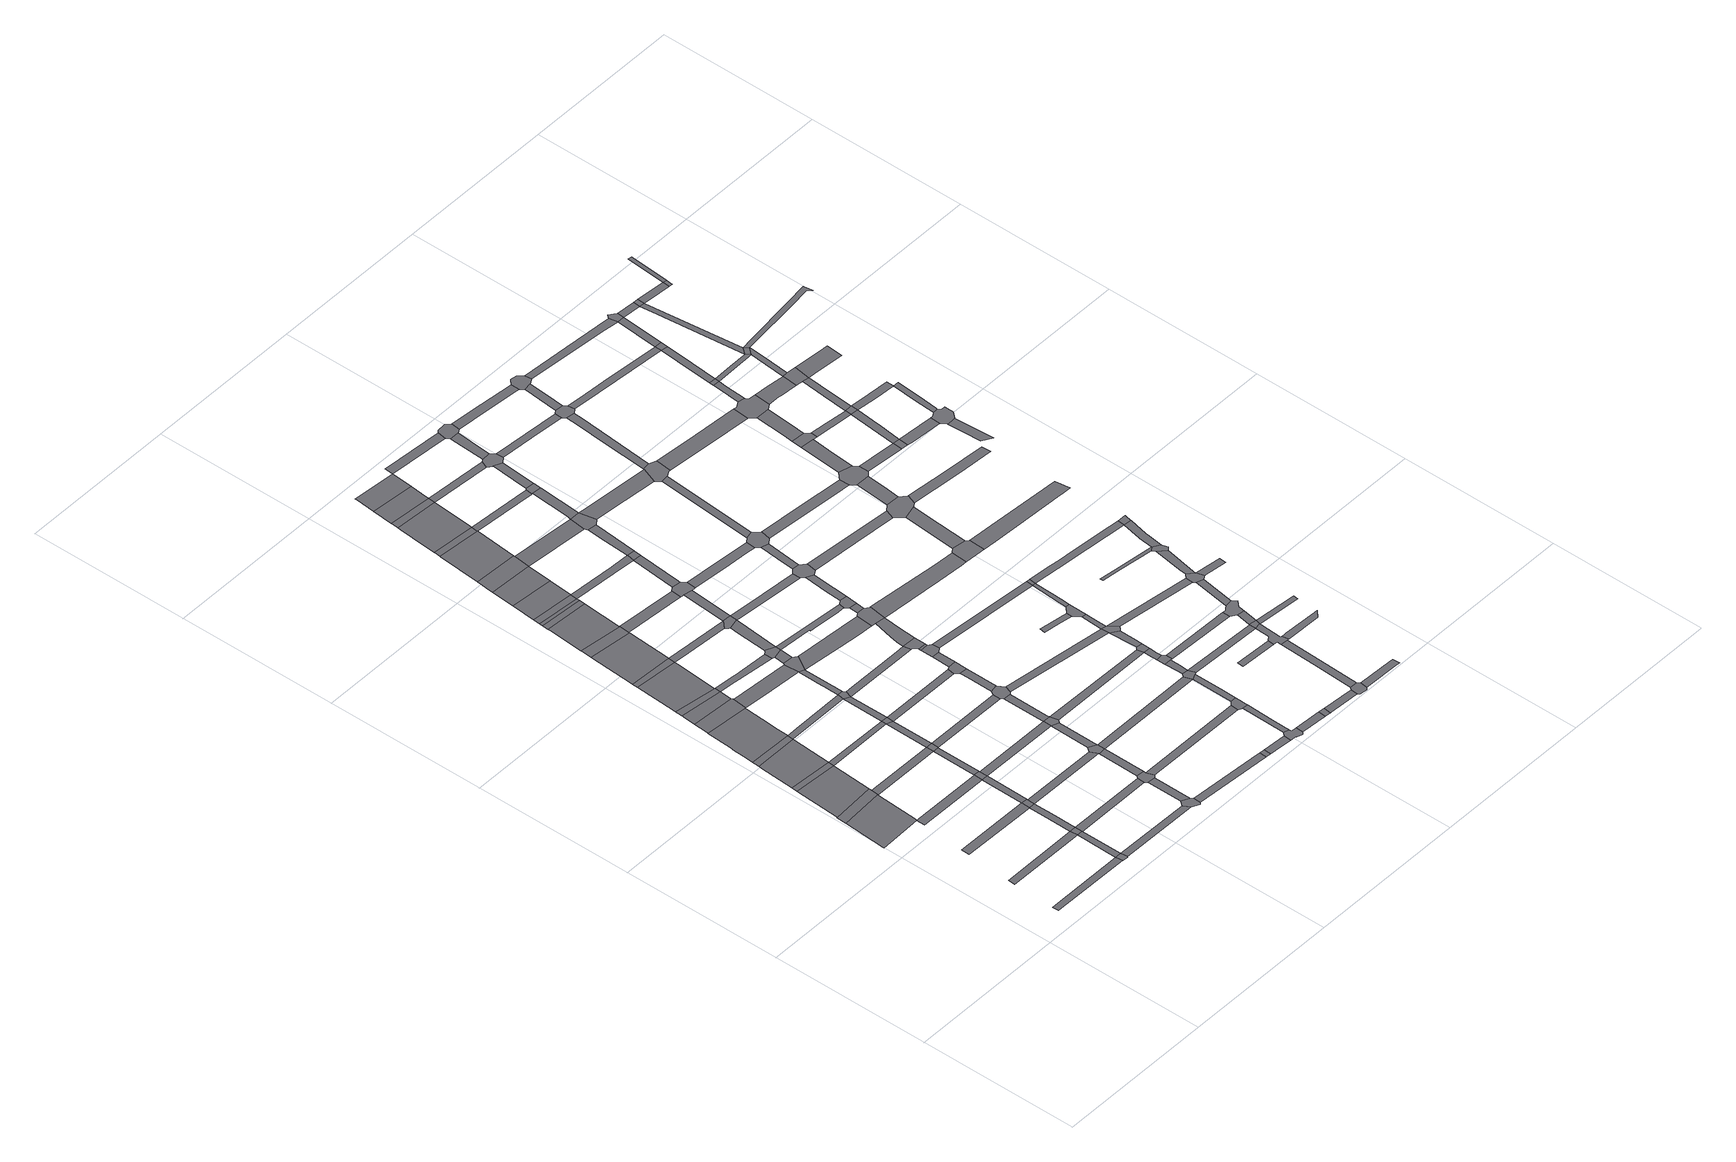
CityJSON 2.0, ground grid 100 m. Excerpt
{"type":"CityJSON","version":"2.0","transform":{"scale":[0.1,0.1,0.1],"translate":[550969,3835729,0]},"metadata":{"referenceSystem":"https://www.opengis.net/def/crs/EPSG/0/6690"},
"CityObjects":{
"road1":{"type":"Road","attributes":{"RoadStructureAttribute.sectionType":"1"},"geometry":[{"type":"MultiSurface","lod":"1","boundaries":[[[0,1,2,3,4,5]]]}]},
"road2":{"type":"Road","attributes":{"function":"2","RoadStructureAttribute.sectionType":"1"},"geometry":[{"type":"MultiSurface","lod":"1","boundaries":[[[6,7,8,9,10,11]]]}]},
"road3":{"type":"Road","geometry":[{"type":"MultiSurface","lod":"1","boundaries":[[[12,13,14,15,8,7,16,17]]]}]},
"road4":{"type":"Road","attributes":{"RoadStructureAttribute.sectionType":"1"},"geometry":[{"type":"MultiSurface","lod":"1","boundaries":[[[18,19,20,21]]]}]},
"road5":{"type":"Road","attributes":{"function":"2","RoadStructureAttribute.sectionType":"1"},"geometry":[{"type":"MultiSurface","lod":"1","boundaries":[[[22,13,12,23]]]}]},
"road6":{"type":"Road","geometry":[{"type":"MultiSurface","lod":"1","boundaries":[[[24,25,22,23,26,27]]]}]},
"road7":{"type":"Road","attributes":{"RoadStructureAttribute.sectionType":"1"},"geometry":[{"type":"MultiSurface","lod":"1","boundaries":[[[28,29,30,31]]]}]},
"road8":{"type":"Road","attributes":{"function":"2","RoadStructureAttribute.sectionType":"1"},"geometry":[{"type":"MultiSurface","lod":"1","boundaries":[[[32,33,24,27,34,35]]]}]},
"road9":{"type":"Road","geometry":[{"type":"MultiSurface","lod":"1","boundaries":[[[5,4,36,37,38,39,40,41]]]}]},
"road10":{"type":"Road","geometry":[{"type":"MultiSurface","lod":"1","boundaries":[[[42,32,35,43]]]}]},
"road11":{"type":"Road","attributes":{"RoadStructureAttribute.sectionType":"1"},"geometry":[{"type":"MultiSurface","lod":"1","boundaries":[[[20,5,41,44]]]}]},
"road12":{"type":"Road","attributes":{"RoadStructureAttribute.sectionType":"1"},"geometry":[{"type":"MultiSurface","lod":"1","boundaries":[[[45,11,46,47,48,49]]]}]},
"road13":{"type":"Road","attributes":{"function":"2","RoadStructureAttribute.sectionType":"1"},"geometry":[{"type":"MultiSurface","lod":"1","boundaries":[[[50,51,52,53,54,55,42,43,56,57,58,59,60,61,62,63]]]}]},
"road14":{"type":"Road","geometry":[{"type":"MultiSurface","lod":"1","boundaries":[[[21,20,44,64]]]}]},
"road15":{"type":"Road","attributes":{"RoadStructureAttribute.sectionType":"1"},"geometry":[{"type":"MultiSurface","lod":"1","boundaries":[[[65,66,30,67,21,64]]]}]},
"road16":{"type":"Road","attributes":{"RoadStructureAttribute.sectionType":"1"},"geometry":[{"type":"MultiSurface","lod":"1","boundaries":[[[68,17,16,69,70,71]]]}]},
"road17":{"type":"Road","geometry":[{"type":"MultiSurface","lod":"1","boundaries":[[[72,73,50,63,74,75,76,77]]]}]},
"road18":{"type":"Road","geometry":[{"type":"MultiSurface","lod":"1","boundaries":[[[31,30,66,78,79,80]]]}]},
"road19":{"type":"Road","attributes":{"function":"2","RoadStructureAttribute.sectionType":"1"},"geometry":[{"type":"MultiSurface","lod":"1","boundaries":[[[81,82,72,77,83,84]]]}]},
"road20":{"type":"Road","geometry":[{"type":"MultiSurface","lod":"1","boundaries":[[[85,81,84,86]]]}]},
"road21":{"type":"Road","attributes":{"RoadStructureAttribute.sectionType":"1"},"geometry":[{"type":"MultiSurface","lod":"1","boundaries":[[[48,31,80,87]]]}]},
"road22":{"type":"Road","attributes":{"RoadStructureAttribute.sectionType":"1"},"geometry":[{"type":"MultiSurface","lod":"1","boundaries":[[[27,26,88,89]]]}]},
"road23":{"type":"Road","attributes":{"RoadStructureAttribute.sectionType":"1"},"geometry":[{"type":"MultiSurface","lod":"1","boundaries":[[[41,40,90,91]]]}]},
"road24":{"type":"Road","attributes":{"function":"2","RoadStructureAttribute.sectionType":"1"},"geometry":[{"type":"MultiSurface","lod":"1","boundaries":[[[92,93,94,85,86,95,96,97,98]]]}]},
"road25":{"type":"Road","geometry":[{"type":"MultiSurface","lod":"1","boundaries":[[[49,48,87,99,100]]]}]},
"road26":{"type":"Road","geometry":[{"type":"MultiSurface","lod":"1","boundaries":[[[101,92,98,102]]]}]},
"road27":{"type":"Road","attributes":{"RoadStructureAttribute.sectionType":"1"},"geometry":[{"type":"MultiSurface","lod":"1","boundaries":[[[70,49,100,103]]]}]},
"road28":{"type":"Road","attributes":{"RoadStructureAttribute.sectionType":"1"},"geometry":[{"type":"MultiSurface","lod":"1","boundaries":[[[64,44,104,105,106]]]}]},
"road29":{"type":"Road","attributes":{"RoadStructureAttribute.sectionType":"1"},"geometry":[{"type":"MultiSurface","lod":"1","boundaries":[[[107,43,35,108,109,110]]]}]},
"road30":{"type":"Road","geometry":[{"type":"MultiSurface","lod":"1","boundaries":[[[111,71,70,103,112]]]}]},
"road31":{"type":"Road","attributes":{"function":"2","RoadStructureAttribute.sectionType":"1"},"geometry":[{"type":"MultiSurface","lod":"1","boundaries":[[[113,114,115,101,102,116,117]]]}]},
"road32":{"type":"Road","attributes":{"RoadStructureAttribute.sectionType":"1"},"geometry":[{"type":"MultiSurface","lod":"1","boundaries":[[[88,118,71,111,119]]]}]},
"road33":{"type":"Road","geometry":[{"type":"MultiSurface","lod":"1","boundaries":[[[120,121,113,117,122,123,124]]]}]},
"road34":{"type":"Road","attributes":{"RoadStructureAttribute.sectionType":"1"},"geometry":[{"type":"MultiSurface","lod":"1","boundaries":[[[78,66,125,126]]]}]},
"road35":{"type":"Road","attributes":{"RoadStructureAttribute.sectionType":"1"},"geometry":[{"type":"MultiSurface","lod":"1","boundaries":[[[75,74,127,128,129,130,131]]]}]},
"road36":{"type":"Road","geometry":[{"type":"MultiSurface","lod":"1","boundaries":[[[89,88,119,132]]]}]},
"road37":{"type":"Road","attributes":{"function":"2","RoadStructureAttribute.sectionType":"1"},"geometry":[{"type":"MultiSurface","lod":"1","boundaries":[[[133,134,120,124,135]]]}]},
"road38":{"type":"Road","attributes":{"RoadStructureAttribute.sectionType":"1"},"geometry":[{"type":"MultiSurface","lod":"1","boundaries":[[[136,137,138,86,84,139,140,141,142,143]]]}]},
"road39":{"type":"Road","attributes":{"RoadStructureAttribute.sectionType":"1"},"geometry":[{"type":"MultiSurface","lod":"1","boundaries":[[[109,144,145,89,132,146,147]]]}]},
"road40":{"type":"Road","geometry":[{"type":"MultiSurface","lod":"1","boundaries":[[[148,91,90,149,150,151,152]]]}]},
"road41":{"type":"Road","attributes":{"RoadStructureAttribute.sectionType":"1"},"geometry":[{"type":"MultiSurface","lod":"1","boundaries":[[[99,87,153,154]]]}]},
"road42":{"type":"Road","geometry":[{"type":"MultiSurface","lod":"1","boundaries":[[[155,133,135,156]]]}]},
"road43":{"type":"Road","attributes":{"function":"2","RoadStructureAttribute.sectionType":"1"},"geometry":[{"type":"MultiSurface","lod":"1","boundaries":[[[157,155,156,158]]]}]},
"road44":{"type":"Road","geometry":[{"type":"MultiSurface","lod":"1","boundaries":[[[110,109,147,159,160]]]}]},
"road45":{"type":"Road","geometry":[{"type":"MultiSurface","lod":"1","boundaries":[[[161,157,158,162]]]}]},
"road46":{"type":"Road","attributes":{"RoadStructureAttribute.sectionType":"1"},"geometry":[{"type":"MultiSurface","lod":"1","boundaries":[[[163,148,152,164]]]}]},
"road47":{"type":"Road","attributes":{"function":"2","RoadStructureAttribute.sectionType":"1"},"geometry":[{"type":"MultiSurface","lod":"1","boundaries":[[[165,161,162,166,167]]]}]},
"road48":{"type":"Road","attributes":{"RoadStructureAttribute.sectionType":"1"},"geometry":[{"type":"MultiSurface","lod":"1","boundaries":[[[130,168,169,170,171,110,160,172,173,174]]]}]},
"road49":{"type":"Road","geometry":[{"type":"MultiSurface","lod":"1","boundaries":[[[175,106,105,163,164,176,177,178]]]}]},
"road50":{"type":"Road","attributes":{"RoadStructureAttribute.sectionType":"1"},"geometry":[{"type":"MultiSurface","lod":"1","boundaries":[[[111,112,179,180]]]}]},
"road51":{"type":"Road","attributes":{"RoadStructureAttribute.sectionType":"1"},"geometry":[{"type":"MultiSurface","lod":"1","boundaries":[[[181,182,183,184,102,98,185,186,187]]]}]},
"road52":{"type":"Road","geometry":[{"type":"MultiSurface","lod":"1","boundaries":[[[188,189,190,191,165,167,192]]]}]},
"road53":{"type":"Road","attributes":{"RoadStructureAttribute.sectionType":"1"},"geometry":[{"type":"MultiSurface","lod":"1","boundaries":[[[193,194,175,178]]]}]},
"road54":{"type":"Road","geometry":[{"type":"MultiSurface","lod":"1","boundaries":[[[195,196,197,131,130,174,198,199]]]}]},
"road55":{"type":"Road","geometry":[{"type":"MultiSurface","lod":"1","boundaries":[[[200,126,125,194,193,201,202]]]}]},
"road56":{"type":"Road","attributes":{"RoadStructureAttribute.sectionType":"1"},"geometry":[{"type":"MultiSurface","lod":"1","boundaries":[[[203,204,195,199]]]}]},
"road57":{"type":"Road","geometry":[{"type":"MultiSurface","lod":"1","boundaries":[[[205,206,188,192,207,208]]]}]},
"road58":{"type":"Road","geometry":[{"type":"MultiSurface","lod":"1","boundaries":[[[209,210,143,142,211,212,204,203,213]]]}]},
"road59":{"type":"Road","attributes":{"RoadStructureAttribute.sectionType":"1"},"geometry":[{"type":"MultiSurface","lod":"1","boundaries":[[[132,119,214,215]]]}]},
"road60":{"type":"Road","attributes":{"RoadStructureAttribute.sectionType":"1"},"geometry":[{"type":"MultiSurface","lod":"1","boundaries":[[[216,123,122,217,218]]]}]},
"road61":{"type":"Road","attributes":{"RoadStructureAttribute.sectionType":"1"},"geometry":[{"type":"MultiSurface","lod":"1","boundaries":[[[219,200,202,220]]]}]},
"road62":{"type":"Road","attributes":{"function":"2","RoadStructureAttribute.sectionType":"1"},"geometry":[{"type":"MultiSurface","lod":"1","boundaries":[[[221,222,205,208,223,224]]]}]},
"road63":{"type":"Road","attributes":{"RoadStructureAttribute.sectionType":"1"},"geometry":[{"type":"MultiSurface","lod":"1","boundaries":[[[151,150,225,226,227,228]]]}]},
"road64":{"type":"Road","attributes":{"RoadStructureAttribute.sectionType":"1"},"geometry":[{"type":"MultiSurface","lod":"1","boundaries":[[[229,230,231,232,209,213]]]}]},
"road65":{"type":"Road","attributes":{"RoadStructureAttribute.sectionType":"1"},"geometry":[{"type":"MultiSurface","lod":"1","boundaries":[[[233,234,159,147,235,236]]]}]},
"road66":{"type":"Road","geometry":[{"type":"MultiSurface","lod":"1","boundaries":[[[154,153,219,220,237,238]]]}]},
"road67":{"type":"Road","geometry":[{"type":"MultiSurface","lod":"1","boundaries":[[[187,186,239,231,230,240]]]}]},
"road68":{"type":"Road","geometry":[{"type":"MultiSurface","lod":"1","boundaries":[[[241,221,224,242]]]}]},
"road69":{"type":"Road","attributes":{"RoadStructureAttribute.sectionType":"1"},"geometry":[{"type":"MultiSurface","lod":"1","boundaries":[[[243,244,154,238,245,246]]]}]},
"road70":{"type":"Road","attributes":{"RoadStructureAttribute.sectionType":"1"},"geometry":[{"type":"MultiSurface","lod":"1","boundaries":[[[247,248,162,158,249,250,251,252,253]]]}]},
"road71":{"type":"Road","attributes":{"function":"2","RoadStructureAttribute.sectionType":"1"},"geometry":[{"type":"MultiSurface","lod":"1","boundaries":[[[254,255,256,257,241,242,258,259]]]}]},
"road72":{"type":"Road","attributes":{"RoadStructureAttribute.sectionType":"1"},"geometry":[{"type":"MultiSurface","lod":"1","boundaries":[[[260,261,198,174,262,263,264,265,266]]]}]},
"road73":{"type":"Road","attributes":{"RoadStructureAttribute.sectionType":"1"},"geometry":[{"type":"MultiSurface","lod":"1","boundaries":[[[267,187,240,268]]]}]},
"road74":{"type":"Road","geometry":[{"type":"MultiSurface","lod":"1","boundaries":[[[269,270,180,179,271,243,246,272,273,274]]]}]},
"road75":{"type":"Road","attributes":{"RoadStructureAttribute.sectionType":"1"},"geometry":[{"type":"MultiSurface","lod":"1","boundaries":[[[275,276,270,269,277,278]]]}]},
"road76":{"type":"Road","geometry":[{"type":"MultiSurface","lod":"1","boundaries":[[[279,254,259,280]]]}]},
"road77":{"type":"Road","attributes":{"RoadStructureAttribute.sectionType":"1"},"geometry":[{"type":"MultiSurface","lod":"1","boundaries":[[[177,176,281,282]]]}]},
"road78":{"type":"Road","attributes":{"RoadStructureAttribute.sectionType":"1"},"geometry":[{"type":"MultiSurface","lod":"1","boundaries":[[[283,284,213,203,285,286,287,288,289,290]]]}]},
"road79":{"type":"Road","geometry":[{"type":"MultiSurface","lod":"1","boundaries":[[[291,292,218,217,293,294,267,268,295,296,297]]]}]},
"road80":{"type":"Road","geometry":[{"type":"MultiSurface","lod":"1","boundaries":[[[298,215,214,275,278,299]]]}]},
"road81":{"type":"Road","attributes":{"function":"2","RoadStructureAttribute.sectionType":"1"},"geometry":[{"type":"MultiSurface","lod":"1","boundaries":[[[300,301,279,280,302,303,304]]]}]},
"road82":{"type":"Road","attributes":{"RoadStructureAttribute.sectionType":"1"},"geometry":[{"type":"MultiSurface","lod":"1","boundaries":[[[305,298,299,306]]]}]},
"road83":{"type":"Road","attributes":{"RoadStructureAttribute.sectionType":"1"},"geometry":[{"type":"MultiSurface","lod":"1","boundaries":[[[307,207,192,308,309,310]]]}]},
"road84":{"type":"Road","geometry":[{"type":"MultiSurface","lod":"1","boundaries":[[[228,227,311,312]]]}]},
"road85":{"type":"Road","attributes":{"function":"2","RoadStructureAttribute.sectionType":"1"},"geometry":[{"type":"MultiSurface","lod":"1","boundaries":[[[313,314,315,300,304,316]]]}]},
"road86":{"type":"Road","attributes":{"RoadStructureAttribute.sectionType":"1"},"geometry":[{"type":"MultiSurface","lod":"1","boundaries":[[[252,317,291,297,318,319]]]}]},
"road87":{"type":"Road","geometry":[{"type":"MultiSurface","lod":"1","boundaries":[[[236,235,320,321,322,323,324]]]}]},
"road88":{"type":"Road","geometry":[{"type":"MultiSurface","lod":"1","boundaries":[[[325,305,306,326,327,328]]]}]},
"road89":{"type":"Road","attributes":{"RoadStructureAttribute.sectionType":"1"},"geometry":[{"type":"MultiSurface","lod":"1","boundaries":[[[322,325,328,323]]]}]},
"road90":{"type":"Road","attributes":{"RoadStructureAttribute.sectionType":"1"},"geometry":[{"type":"MultiSurface","lod":"1","boundaries":[[[201,193,329,330,331]]]}]},
"road91":{"type":"Road","attributes":{"RoadStructureAttribute.sectionType":"1"},"geometry":[{"type":"MultiSurface","lod":"1","boundaries":[[[332,333,240,230,334,335,336,337]]]}]},
"road92":{"type":"Road","geometry":[{"type":"MultiSurface","lod":"1","boundaries":[[[253,252,319,338]]]}]},
"road93":{"type":"Road","attributes":{"RoadStructureAttribute.sectionType":"1"},"geometry":[{"type":"MultiSurface","lod":"1","boundaries":[[[339,340,341,236,324,342,343,344]]]}]},
"road94":{"type":"Road","attributes":{"RoadStructureAttribute.sectionType":"1"},"geometry":[{"type":"MultiSurface","lod":"1","boundaries":[[[312,311,345,346,347]]]}]},
"road95":{"type":"Road","attributes":{"RoadStructureAttribute.sectionType":"1"},"geometry":[{"type":"MultiSurface","lod":"1","boundaries":[[[348,242,224,349,350,351]]]}]},
"road96":{"type":"Road","attributes":{"RoadStructureAttribute.sectionType":"1"},"geometry":[{"type":"MultiSurface","lod":"1","boundaries":[[[238,237,352,353]]]}]},
"road97":{"type":"Road","attributes":{"RoadStructureAttribute.sectionType":"1"},"geometry":[{"type":"MultiSurface","lod":"1","boundaries":[[[354,355,253,338,356]]]}]},
"road98":{"type":"Road","geometry":[{"type":"MultiSurface","lod":"1","boundaries":[[[357,266,265,339,344,358,359,360]]]}]},
"road99":{"type":"Road","attributes":{"RoadStructureAttribute.sectionType":"1"},"geometry":[{"type":"MultiSurface","lod":"1","boundaries":[[[361,357,360,362]]]}]},
"road100":{"type":"Road","geometry":[{"type":"MultiSurface","lod":"1","boundaries":[[[363,290,289,361,362,364,365]]]}]},
"road101":{"type":"Road","attributes":{"RoadStructureAttribute.sectionType":"1"},"geometry":[{"type":"MultiSurface","lod":"1","boundaries":[[[366,296,295,367,368,369,370]]]}]},
"road102":{"type":"Road","geometry":[{"type":"MultiSurface","lod":"1","boundaries":[[[371,372,347,346,373,374,375,376,377,378,379,380,381]]]}]},
"road103":{"type":"Road","attributes":{"RoadStructureAttribute.sectionType":"1"},"geometry":[{"type":"MultiSurface","lod":"1","boundaries":[[[382,274,273,383,384,385]]]}]},
"road104":{"type":"Road","geometry":[{"type":"MultiSurface","lod":"1","boundaries":[[[310,309,386,354,356,387,388]]]}]},
"road105":{"type":"Road","attributes":{"RoadStructureAttribute.sectionType":"1"},"geometry":[{"type":"MultiSurface","lod":"1","boundaries":[[[280,259,389,390]]]}]},
"road106":{"type":"Road","attributes":{"RoadStructureAttribute.sectionType":"1"},"geometry":[{"type":"MultiSurface","lod":"1","boundaries":[[[391,392,371,381,393,394]]]}]},
"road107":{"type":"Road","attributes":{"RoadStructureAttribute.sectionType":"1"},"geometry":[{"type":"MultiSurface","lod":"1","boundaries":[[[395,396,363,365,397,398]]]}]},
"road108":{"type":"Road","attributes":{"RoadStructureAttribute.sectionType":"1"},"geometry":[{"type":"MultiSurface","lod":"1","boundaries":[[[399,400,401,310,388,402]]]}]},
"road109":{"type":"Road","geometry":[{"type":"MultiSurface","lod":"1","boundaries":[[[403,282,281,391,394,404,405,406]]]}]},
"road110":{"type":"Road","attributes":{"RoadStructureAttribute.sectionType":"1"},"geometry":[{"type":"MultiSurface","lod":"1","boundaries":[[[378,377,407,408]]]}]},
"road111":{"type":"Road","geometry":[{"type":"MultiSurface","lod":"1","boundaries":[[[409,337,336,410,395,398,411,412,413]]]}]},
"road112":{"type":"Road","geometry":[{"type":"MultiSurface","lod":"1","boundaries":[[[414,351,350,399,402,415]]]}]},
"road113":{"type":"Road","attributes":{"RoadStructureAttribute.sectionType":"1"},"geometry":[{"type":"MultiSurface","lod":"1","boundaries":[[[416,316,417,418]]]}]},
"road114":{"type":"Road","attributes":{"RoadStructureAttribute.sectionType":"1"},"geometry":[{"type":"MultiSurface","lod":"1","boundaries":[[[419,420,421,330,403,406]]]}]},
"road115":{"type":"Road","attributes":{"RoadStructureAttribute.sectionType":"1"},"geometry":[{"type":"MultiSurface","lod":"1","boundaries":[[[422,423,409,413,424,425]]]}]},
"road116":{"type":"Road","attributes":{"RoadStructureAttribute.sectionType":"1"},"geometry":[{"type":"MultiSurface","lod":"1","boundaries":[[[426,327,326,427,428,429]]]}]},
"road117":{"type":"Road","geometry":[{"type":"MultiSurface","lod":"1","boundaries":[[[430,331,330,421,431,432]]]}]},
"road118":{"type":"Road","attributes":{"RoadStructureAttribute.sectionType":"1"},"geometry":[{"type":"MultiSurface","lod":"1","boundaries":[[[433,434,414,415,435,436]]]}]},
"road119":{"type":"Road","geometry":[{"type":"MultiSurface","lod":"1","boundaries":[[[408,407,437,438]]]}]},
"road120":{"type":"Road","attributes":{"RoadStructureAttribute.sectionType":"1"},"geometry":[{"type":"MultiSurface","lod":"1","boundaries":[[[439,440,441,442,443,444,430,432]]]}]},
"road121":{"type":"Road","geometry":[{"type":"MultiSurface","lod":"1","boundaries":[[[445,446,370,369,422,425,447,448]]]}]},
"road122":{"type":"Road","geometry":[{"type":"MultiSurface","lod":"1","boundaries":[[[449,450,451,452,390,389,453,433,436,454,455]]]}]},
"road123":{"type":"Road","geometry":[{"type":"MultiSurface","lod":"1","boundaries":[[[456,457,441,440,458,459]]]}]},
"road124":{"type":"Road","attributes":{"RoadStructureAttribute.sectionType":"1"},"geometry":[{"type":"MultiSurface","lod":"1","boundaries":[[[460,358,344,461,462,463,464,465]]]}]},
"road125":{"type":"Road","attributes":{"RoadStructureAttribute.sectionType":"1"},"geometry":[{"type":"MultiSurface","lod":"1","boundaries":[[[352,466,467,457,456,468,469,470]]]}]},
"road126":{"type":"Road","attributes":{"RoadStructureAttribute.sectionType":"1"},"geometry":[{"type":"MultiSurface","lod":"1","boundaries":[[[471,472,388,387,473,474,475]]]}]},
"road127":{"type":"Road","geometry":[{"type":"MultiSurface","lod":"1","boundaries":[[[476,353,352,470,477]]]}]},
"road128":{"type":"Road","geometry":[{"type":"MultiSurface","lod":"1","boundaries":[[[478,479,480,481,482,483]]]}]},
"road129":{"type":"Road","attributes":{"RoadStructureAttribute.sectionType":"1"},"geometry":[{"type":"MultiSurface","lod":"1","boundaries":[[[484,485,450,449,486,487]]]}]},
"road130":{"type":"Road","attributes":{"RoadStructureAttribute.sectionType":"1"},"geometry":[{"type":"MultiSurface","lod":"1","boundaries":[[[384,488,476,477,489,490]]]}]},
"road131":{"type":"Road","attributes":{"RoadStructureAttribute.sectionType":"1"},"geometry":[{"type":"MultiSurface","lod":"1","boundaries":[[[438,437,491,492,493,494]]]}]},
"road132":{"type":"Road","geometry":[{"type":"MultiSurface","lod":"1","boundaries":[[[385,384,490,495,496,497]]]}]},
"road133":{"type":"Road","attributes":{"RoadStructureAttribute.sectionType":"1"},"geometry":[{"type":"MultiSurface","lod":"1","boundaries":[[[498,499,385,497,500,501]]]}]},
"road134":{"type":"Road","geometry":[{"type":"MultiSurface","lod":"1","boundaries":[[[502,503,504,418,417,505,484,487,506,507]]]}]},
"road135":{"type":"Road","attributes":{"RoadStructureAttribute.sectionType":"1"},"geometry":[{"type":"MultiSurface","lod":"1","boundaries":[[[508,509,510,511,512,446,445]]]}]},
"road136":{"type":"Road","geometry":[{"type":"MultiSurface","lod":"1","boundaries":[[[513,483,482,498,501,514]]]}]},
"road137":{"type":"Road","attributes":{"RoadStructureAttribute.sectionType":"1"},"geometry":[{"type":"MultiSurface","lod":"1","boundaries":[[[515,516,412,411,517,518,519]]]}]},
"road138":{"type":"Road","attributes":{"RoadStructureAttribute.sectionType":"1"},"geometry":[{"type":"MultiSurface","lod":"1","boundaries":[[[432,431,520,521]]]}]},
"road139":{"type":"Road","geometry":[{"type":"MultiSurface","lod":"1","boundaries":[[[522,494,493,523,524,525,526,527]]]}]},
"road140":{"type":"Road","attributes":{"RoadStructureAttribute.sectionType":"1"},"geometry":[{"type":"MultiSurface","lod":"1","boundaries":[[[428,528,513,514,529,530]]]}]},
"road141":{"type":"Road","attributes":{"RoadStructureAttribute.sectionType":"1"},"geometry":[{"type":"MultiSurface","lod":"1","boundaries":[[[531,532,533,534]]]}]},
"road142":{"type":"Road","attributes":{"RoadStructureAttribute.sectionType":"1"},"geometry":[{"type":"MultiSurface","lod":"1","boundaries":[[[459,458,535,536]]]}]},
"road143":{"type":"Road","attributes":{"RoadStructureAttribute.sectionType":"1"},"geometry":[{"type":"MultiSurface","lod":"1","boundaries":[[[537,455,454,538,539,540]]]}]},
"road144":{"type":"Road","geometry":[{"type":"MultiSurface","lod":"1","boundaries":[[[429,428,530,541]]]}]},
"road145":{"type":"Road","geometry":[{"type":"MultiSurface","lod":"1","boundaries":[[[542,543,475,474,511,510,544,545,546]]]}]},
"road146":{"type":"Road","attributes":{"RoadStructureAttribute.sectionType":"1"},"geometry":[{"type":"MultiSurface","lod":"1","boundaries":[[[547,548,522,527,549,550]]]}]},
"road147":{"type":"Road","attributes":{"RoadStructureAttribute.sectionType":"1"},"geometry":[{"type":"MultiSurface","lod":"1","boundaries":[[[551,448,447,552,553,554,555]]]}]},
"road148":{"type":"Road","attributes":{"RoadStructureAttribute.sectionType":"1"},"geometry":[{"type":"MultiSurface","lod":"1","boundaries":[[[556,526,525,557,558,559,560]]]}]},
"road149":{"type":"Road","geometry":[{"type":"MultiSurface","lod":"1","boundaries":[[[561,465,464,562,563,564,565]]]}]},
"road150":{"type":"Road","attributes":{"RoadStructureAttribute.sectionType":"1"},"geometry":[{"type":"MultiSurface","lod":"1","boundaries":[[[566,497,496,567,568,569]]]}]},
"road151":{"type":"Road","attributes":{"RoadStructureAttribute.sectionType":"1"},"geometry":[{"type":"MultiSurface","lod":"1","boundaries":[[[570,507,506,571,572,573,574]]]}]},
"road152":{"type":"Road","attributes":{"RoadStructureAttribute.sectionType":"1"},"geometry":[{"type":"MultiSurface","lod":"1","boundaries":[[[575,576,577,543,542,578,579,580]]]}]},
"road153":{"type":"Road","geometry":[{"type":"MultiSurface","lod":"1","boundaries":[[[581,582,583,584,585,586,520,587,534,533,588,547,550,589,590]]]}]},
"road154":{"type":"Road","geometry":[{"type":"MultiSurface","lod":"1","boundaries":[[[591,521,520,586,592]]]}]},
"road155":{"type":"Road","attributes":{"RoadStructureAttribute.sectionType":"1"},"geometry":[{"type":"MultiSurface","lod":"1","boundaries":[[[593,594,595,596,561,565]]]}]},
"road156":{"type":"Road","attributes":{"RoadStructureAttribute.sectionType":"1"},"geometry":[{"type":"MultiSurface","lod":"1","boundaries":[[[597,591,592,598]]]}]},
"road157":{"type":"Road","geometry":[{"type":"MultiSurface","lod":"1","boundaries":[[[599,600,601,602,603,604,536,535,605,597,598,606,607,608]]]}]},
"road158":{"type":"Road","geometry":[{"type":"MultiSurface","lod":"1","boundaries":[[[609,540,539,575,580,610,611,612]]]}]},
"road159":{"type":"Road","geometry":[{"type":"MultiSurface","lod":"1","boundaries":[[[613,519,518,614,595,594,615,616,617]]]}]},
"road160":{"type":"Road","attributes":{"RoadStructureAttribute.sectionType":"1"},"geometry":[{"type":"MultiSurface","lod":"1","boundaries":[[[618,619,620,621,590,589,622,623,624]]]}]},
"road161":{"type":"Road","attributes":{"RoadStructureAttribute.sectionType":"1"},"geometry":[{"type":"MultiSurface","lod":"1","boundaries":[[[625,626,627,628,609,612]]]}]},
"road162":{"type":"Road","attributes":{"RoadStructureAttribute.sectionType":"1"},"geometry":[{"type":"MultiSurface","lod":"1","boundaries":[[[629,630,631,632,541,530,633,634,635,636]]]}]},
"road163":{"type":"Road","attributes":{"RoadStructureAttribute.sectionType":"1"},"geometry":[{"type":"MultiSurface","lod":"1","boundaries":[[[637,638,600,599,639]]]}]},
"road164":{"type":"Road","attributes":{"RoadStructureAttribute.sectionType":"1"},"geometry":[{"type":"MultiSurface","lod":"1","boundaries":[[[592,586,640,641,642]]]}]},
"road165":{"type":"Road","attributes":{"RoadStructureAttribute.sectionType":"1"},"geometry":[{"type":"MultiSurface","lod":"1","boundaries":[[[643,546,545,644,645,646]]]}]},
"road166":{"type":"Road","attributes":{"RoadStructureAttribute.sectionType":"1"},"geometry":[{"type":"MultiSurface","lod":"1","boundaries":[[[647,648,649,650,613,617]]]}]},
"road167":{"type":"Road","attributes":{"RoadStructureAttribute.sectionType":"1"},"geometry":[{"type":"MultiSurface","lod":"1","boundaries":[[[651,652,653,654,655,656]]]}]},
"road168":{"type":"Road","geometry":[{"type":"MultiSurface","lod":"1","boundaries":[[[657,574,573,627,626,658,659,660,661]]]}]},
"road169":{"type":"Road","geometry":[{"type":"MultiSurface","lod":"1","boundaries":[[[662,569,568,663,637,639,664,665]]]}]},
"road170":{"type":"Road","geometry":[{"type":"MultiSurface","lod":"1","boundaries":[[[666,555,554,649,648,667,668,669]]]}]},
"road171":{"type":"Road","attributes":{"RoadStructureAttribute.sectionType":"1"},"geometry":[{"type":"MultiSurface","lod":"1","boundaries":[[[670,671,662,665,672,673,674,675]]]}]},
"road172":{"type":"Road","attributes":{"RoadStructureAttribute.sectionType":"1"},"geometry":[{"type":"MultiSurface","lod":"1","boundaries":[[[676,677,564,563,678,679,680,681,682,683]]]}]},
"road173":{"type":"Road","attributes":{"RoadStructureAttribute.sectionType":"1"},"geometry":[{"type":"MultiSurface","lod":"1","boundaries":[[[684,685,666,669,686,687,688]]]}]},
"road174":{"type":"Road","attributes":{"RoadStructureAttribute.sectionType":"1"},"geometry":[{"type":"MultiSurface","lod":"1","boundaries":[[[689,665,664,690,691,692]]]}]},
"road175":{"type":"Road","geometry":[{"type":"MultiSurface","lod":"1","boundaries":[[[656,655,670,675,693,694]]]}]},
"road176":{"type":"Road","geometry":[{"type":"MultiSurface","lod":"1","boundaries":[[[695,684,688,696,697,698]]]}]},
"road177":{"type":"Road","attributes":{"RoadStructureAttribute.sectionType":"1"},"geometry":[{"type":"MultiSurface","lod":"1","boundaries":[[[699,668,667,700,701,702]]]}]},
"road178":{"type":"Road","attributes":{"RoadStructureAttribute.sectionType":"1"},"geometry":[{"type":"MultiSurface","lod":"1","boundaries":[[[635,703,704,656,694,705,706,707]]]}]},
"road179":{"type":"Road","attributes":{"RoadStructureAttribute.sectionType":"1"},"geometry":[{"type":"MultiSurface","lod":"1","boundaries":[[[708,709,710,611,610,711,712,713,714]]]}]},
"road180":{"type":"Road","attributes":{"RoadStructureAttribute.sectionType":"1"},"geometry":[{"type":"MultiSurface","lod":"1","boundaries":[[[715,716,695,698,717,718]]]}]},
"road181":{"type":"Road","attributes":{"RoadStructureAttribute.sectionType":"1"},"geometry":[{"type":"MultiSurface","lod":"1","boundaries":[[[719,720,616,615,721,722,723,724]]]}]},
"road182":{"type":"Road","geometry":[{"type":"MultiSurface","lod":"1","boundaries":[[[636,635,707,725,726]]]}]},
"road183":{"type":"Road","geometry":[{"type":"MultiSurface","lod":"1","boundaries":[[[727,728,646,645,729,715,718,730,731,732,733,734]]]}]},
"road184":{"type":"Road","attributes":{"RoadStructureAttribute.sectionType":"1"},"geometry":[{"type":"MultiSurface","lod":"1","boundaries":[[[735,659,658,736,737,738,739]]]}]},
"road185":{"type":"Road","geometry":[{"type":"MultiSurface","lod":"1","boundaries":[[[702,701,740,741]]]}]},
"road186":{"type":"Road","attributes":{"RoadStructureAttribute.sectionType":"1"},"geometry":[{"type":"MultiSurface","lod":"1","boundaries":[[[742,697,696,743,744,745]]]}]},
"road187":{"type":"Road","attributes":{"RoadStructureAttribute.sectionType":"1"},"geometry":[{"type":"MultiSurface","lod":"1","boundaries":[[[746,747,727,734,748,749]]]}]},
"road188":{"type":"Road","geometry":[{"type":"MultiSurface","lod":"1","boundaries":[[[750,746,749,751]]]}]},
"road189":{"type":"Road","attributes":{"RoadStructureAttribute.sectionType":"1"},"geometry":[{"type":"MultiSurface","lod":"1","boundaries":[[[752,753,702,741,754,755,756]]]}]},
"road190":{"type":"Road","attributes":{"RoadStructureAttribute.sectionType":"1"},"geometry":[{"type":"MultiSurface","lod":"1","boundaries":[[[713,757,750,751,758,759]]]}]},
"road191":{"type":"Road","attributes":{"RoadStructureAttribute.sectionType":"1"},"geometry":[{"type":"MultiSurface","lod":"1","boundaries":[[[760,761,731,730,762,763,764,765]]]}]},
"road192":{"type":"Road","attributes":{"RoadStructureAttribute.sectionType":"1"},"geometry":[{"type":"MultiSurface","lod":"1","boundaries":[[[766,741,740,767,768,769]]]}]},
"road193":{"type":"Road","geometry":[{"type":"MultiSurface","lod":"1","boundaries":[[[745,744,752,756,770]]]}]},
"road194":{"type":"Road","geometry":[{"type":"MultiSurface","lod":"1","boundaries":[[[714,713,759,771]]]}]},
"road195":{"type":"Road","attributes":{"RoadStructureAttribute.sectionType":"1"},"geometry":[{"type":"MultiSurface","lod":"1","boundaries":[[[772,773,774,751,749,775,776,777]]]}]},
"road196":{"type":"Road","attributes":{"RoadStructureAttribute.sectionType":"1"},"geometry":[{"type":"MultiSurface","lod":"1","boundaries":[[[778,779,745,770,780,781,782,783]]]}]},
"road197":{"type":"Road","attributes":{"RoadStructureAttribute.sectionType":"1"},"geometry":[{"type":"MultiSurface","lod":"1","boundaries":[[[784,785,786,787,788,789]]]}]},
"road198":{"type":"Road","attributes":{"RoadStructureAttribute.sectionType":"1"},"geometry":[{"type":"MultiSurface","lod":"1","boundaries":[[[738,714,771,790]]]}]},
"road199":{"type":"Road","geometry":[{"type":"MultiSurface","lod":"1","boundaries":[[[765,764,778,783,791,792]]]}]},
"road200":{"type":"Road","attributes":{"RoadStructureAttribute.sectionType":"1"},"geometry":[{"type":"MultiSurface","lod":"1","boundaries":[[[793,770,756,794,795,796]]]}]},
"road201":{"type":"Road","geometry":[{"type":"MultiSurface","lod":"1","boundaries":[[[797,798,799,800,769,768,801,786,785,802,803]]]}]},
"road202":{"type":"Road","attributes":{"RoadStructureAttribute.sectionType":"1"},"geometry":[{"type":"MultiSurface","lod":"1","boundaries":[[[804,805,777,806,765,792]]]}]},
"road203":{"type":"Road","geometry":[{"type":"MultiSurface","lod":"1","boundaries":[[[807,739,738,790,808]]]}]},
"road204":{"type":"Road","geometry":[{"type":"MultiSurface","lod":"1","boundaries":[[[809,772,777,805]]]}]},
"road205":{"type":"Road","attributes":{"RoadStructureAttribute.sectionType":"1"},"geometry":[{"type":"MultiSurface","lod":"1","boundaries":[[[795,810,811,799,798,812,813,814]]]}]},
"road206":{"type":"Road","attributes":{"RoadStructureAttribute.sectionType":"1"},"geometry":[{"type":"MultiSurface","lod":"1","boundaries":[[[808,790,815,816]]]}]},
"road207":{"type":"Road","attributes":{"RoadStructureAttribute.sectionType":"1"},"geometry":[{"type":"MultiSurface","lod":"1","boundaries":[[[815,817,772,809,818]]]}]},
"road208":{"type":"Road","attributes":{"RoadStructureAttribute.sectionType":"1"},"geometry":[{"type":"MultiSurface","lod":"1","boundaries":[[[819,820,791,783,821,822,823,824,825]]]}]},
"road209":{"type":"Road","geometry":[{"type":"MultiSurface","lod":"1","boundaries":[[[816,815,818,826]]]}]},
"road210":{"type":"Road","attributes":{"RoadStructureAttribute.sectionType":"1"},"geometry":[{"type":"MultiSurface","lod":"1","boundaries":[[[827,826,818,828,829,830]]]}]},
"road211":{"type":"Road","attributes":{"RoadStructureAttribute.sectionType":"1"},"geometry":[{"type":"MultiSurface","lod":"1","boundaries":[[[831,832,833,834,835,836,837,809,805]]]}]},
"road212":{"type":"Road","geometry":[{"type":"MultiSurface","lod":"1","boundaries":[[[830,829,838,839]]]}]},
"road213":{"type":"Road","attributes":{"RoadStructureAttribute.sectionType":"1"},"geometry":[{"type":"MultiSurface","lod":"1","boundaries":[[[840,830,839,841]]]}]}
},
"vertices":[
[243,164,0],[218,164,0],[218,124,0],[243,124,0],[723,122,0],[717,164,0],
[272,1139,0],[290,1405,0],[18,1388,0],[0,1123,0],[0,1118,0],[271,1126,0],
[295,1467,0],[23,1450,0],[21,1450,0],[19,1406,0],[291,1405,0],[294,1450,0],
[227,470,0],[224,425,0],[720,423,0],[717,469,0],
[42,1738,0],[310,1721,0],
[44,1774,0],[41,1738,0],[312,1721,0],[314,1757,0],
[249,805,0],[247,751,0],[718,746,0],[721,800,0],
[59,2010,0],[58,1992,0],[314,1759,0],[331,2011,0],
[724,119,0],[724,117,0],[758,117,0],[758,121,0],[761,121,0],[757,164,0],
[62,2055,0],[333,2050,0],
[757,423,0],
[724,1125,0],[269,1072,0],[724,1069,0],[725,1070,0],[727,1125,0],
[83,2375,0],[82,2359,0],[81,2341,0],[72,2207,0],[71,2195,0],[66,2120,0],[332,2051,0],[333,2052,0],[338,2122,0],[341,2174,0],[342,2186,0],[351,2336,0],[351,2338,0],[352,2353,0],
[757,469,0],
[757,610,0],[758,749,0],[717,610,0],
[712,1448,0],[720,1402,0],[729,1402,0],[730,1448,0],
[90,2472,0],[84,2381,0],[355,2353,0],[366,2443,0],[363,2447,0],[358,2454,0],
[759,792,0],[759,794,0],[760,796,0],
[96,2561,0],[95,2551,0],[364,2530,0],[364,2533,0],
[99,2606,0],[366,2568,0],
[762,1069,0],
[731,1724,0],[729,1754,0],
[1262,115,0],[1240,158,0],
[114,2878,0],[114,2877,0],[100,2623,0],[366,2573,0],[383,2837,0],[384,2851,0],[384,2856,0],
[762,1120,0],[762,1123,0],
[116,2911,0],[387,2898,0],
[763,1401,0],
[758,422,0],[1249,421,0],[1249,467,0],
[406,2051,0],[332,2014,0],[733,2016,0],[737,2054,0],
[767,1448,0],[766,1401,0],
[136,3209,0],[117,2918,0],[116,2915,0],[388,2903,0],[405,3177,0],
[732,1717,0],[768,1707,0],
[140,3281,0],[139,3272,0],[405,3185,0],[409,3249,0],[408,3249,0],
[1265,743,0],[1242,789,0],
[545,2338,0],[730,2323,0],[734,2323,0],[742,2322,0],[734,2413,0],
[771,1752,0],
[155,3514,0],[154,3502,0],[424,3496,0],
[504,2558,0],[501,2558,0],[491,2559,0],[365,2532,0],[443,2524,0],[500,2518,0],[732,2494,0],[729,2542,0],
[732,2008,0],[729,1757,0],[771,1757,0],[771,1996,0],
[1262,189,0],[1307,93,0],[1320,104,0],[1319,149,0],[1308,162,0],
[1268,1067,0],[1268,1117,0],
[156,3555,0],[427,3535,0],
[158,3574,0],[428,3554,0],
[784,2039,0],[772,2054,0],
[162,3619,0],[430,3596,0],
[1264,407,0],[1309,402,0],
[175,3769,0],[430,3601,0],[443,3745,0],
[740,2306,0],[741,2166,0],[741,2146,0],[740,2114,0],[774,2114,0],[774,2120,0],[772,2309,0],
[1264,483,0],[1328,418,0],[1310,463,0],[1310,479,0],
[1255,1399,0],[1254,1445,0],
[782,2870,0],[535,2888,0],[533,2888,0],[525,2888,0],[486,2848,0],[747,2829,0],[786,2870,0],
[186,3917,0],[179,3833,0],[178,3819,0],[178,3817,0],[457,3904,0],
[1311,743,0],[1265,737,0],
[743,2424,0],[738,2418,0],[738,2417,0],[831,2402,0],[803,2419,0],
[1265,816,0],[1311,790,0],[1311,793,0],
[810,2504,0],[747,2487,0],
[196,4027,0],[187,3926,0],[467,4006,0],[467,4014,0],
[754,2562,0],[744,2553,0],[737,2492,0],[746,2488,0],[810,2537,0],
[1245,1706,0],[1255,1749,0],
[787,3220,0],[784,3155,0],[789,3220,0],
[1268,1065,0],[1313,1051,0],
[220,4301,0],[219,4296,0],[490,4274,0],[490,4278,0],
[1792,70,0],[1799,69,0],[1803,69,0],[1806,115,0],
[835,2806,0],[837,2822,0],[769,2807,0],[766,2756,0],
[1184,2039,0],[814,2039,0],[1247,1994,0],[1239,2039,0],
[1329,1067,0],[1314,1115,0],
[762,2814,0],[839,2867,0],
[223,4340,0],[494,4321,0],
[1269,1384,0],[1268,1132,0],[1314,1138,0],[1314,1382,0],
[833,3570,0],[731,3576,0],[700,3532,0],[830,3522,0],[832,3522,0],[842,3521,0],[849,3569,0],
[245,4605,0],[244,4589,0],[236,4497,0],[223,4342,0],[496,4339,0],[515,4586,0],
[1033,2386,0],[931,2394,0],[1021,2284,0],[1162,2270,0],[1191,2268,0],[1251,2264,0],[1259,2369,0],
[806,3153,0],[861,3145,0],
[1317,1480,0],[1270,1469,0],[1270,1385,0],[1315,1384,0],[1328,1395,0],[1342,1437,0],
[1270,1682,0],[1271,1632,0],[1318,1632,0],[1319,1681,0],
[250,4653,0],[520,4631,0],
[1983,415,0],[1987,462,0],
[1048,2516,0],[823,2536,0],[1023,2487,0],[1020,2479,0],[1044,2477,0],[1225,2464,0],[1263,2461,0],[1272,2497,0],
[813,3238,0],[809,3235,0],[798,3154,0],[802,3153,0],[886,3143,0],[891,3203,0],[868,3230,0],
[1272,1759,0],[1320,1759,0],
[261,4782,0],[250,4654,0],[520,4632,0],[521,4648,0],[531,4759,0],
[1274,1870,0],[1321,1870,0],
[862,3972,0],[854,3871,0],[858,3872,0],[869,3971,0],
[1836,67,0],[1839,113,0],
[272,4916,0],[271,4903,0],[261,4784,0],[542,4892,0],
[814,3239,0],[869,3243,0],[893,3517,0],
[1255,1994,0],[1264,1982,0],[1275,1967,0],[1325,1966,0],[1326,2038,0],
[1275,1950,0],[1348,1890,0],[1345,1935,0],[1325,1950,0],
[2009,740,0],[2012,740,0],[1992,789,0],
[1078,2848,0],[913,2861,0],[856,2820,0],[1074,2801,0],[1294,2782,0],[1292,2832,0],
[897,3564,0],
[1280,2262,0],[1252,2135,0],[1241,2086,0],[1327,2067,0],[1331,2125,0],[1340,2252,0],
[1874,65,0],[1981,57,0],[1984,103,0],
[888,4290,0],[885,4248,0],[887,4248,0],[892,4290,0],
[2004,1064,0],[1996,1107,0],
[866,3851,0],[861,3764,0],[922,3843,0],
[1281,2382,0],[1357,2362,0],[1354,2362,0],[1328,2382,0],
[1285,2439,0],[1333,2435,0],
[1295,2512,0],[1337,2482,0],[1339,2508,0],
[1106,3185,0],[1101,3126,0],[1260,3114,0],[1316,3109,0],[1323,3167,0],
[2003,122,0],[2000,120,0],[2021,54,0],[2020,48,0],[2057,39,0],[2058,41,0],[2071,51,0],[2074,96,0],[2040,99,0],[2038,99,0],[2038,113,0],
[1993,1349,0],[2000,1300,0],[2004,1299,0],[1998,1348,0],
[859,3869,0],[956,3868,0],[933,3970,0],
[892,4560,0],[911,4602,0],
[2007,400,0],[2008,400,0],[2039,230,0],[2044,400,0],
[1315,2762,0],[1302,2609,0],[1346,2600,0],[1357,2742,0],
[895,4247,0],[878,3997,0],[870,3974,0],[953,4243,0],
[2009,482,0],[2044,413,0],[2045,457,0],[2046,482,0],
[2236,39,0],[2239,85,0],
[1321,2857,0],[1310,2766,0],[1387,2760,0],[1397,2823,0],[1366,2852,0],
[902,4297,0],[956,4294,0],
[546,4948,0],[922,4862,0],[930,4917,0],
[2048,585,0],[2047,748,0],[2047,755,0],
[1339,3085,0],[1330,2967,0],[1376,2963,0],[1387,3075,0],
[1596,1915,0],[1399,1886,0],[2024,1834,0],[2027,1876,0],
[2009,809,0],[2062,763,0],[2046,805,0],
[922,4538,0],[904,4319,0],[957,4304,0],[972,4518,0],
[2273,36,0],[2277,82,0],
[2048,849,0],[2050,925,0],[2007,924,0],[2008,849,0],[2009,812,0],[2009,811,0],
[1395,3198,0],[1348,3187,0],[1419,3098,0],[1433,3160,0],
[979,4613,0],[928,4612,0],[926,4611,0],[920,4608,0],[921,4538,0],[1007,4543,0],[1002,4586,0],
[2045,982,0],[2006,978,0],[2061,924,0],[2062,965,0],
[1824,2319,0],[1432,2246,0],[1737,2221,0],[1904,2211,0],[1938,2209,0],[1944,2308,0],
[2005,1014,0],[2005,999,0],[2045,1000,0],[2045,1014,0],[2047,1063,0],
[1168,3950,0],[1001,3964,0],[1160,3850,0],[1369,3832,0],[1406,3930,0],
[2011,1122,0],[2048,1114,0],
[1821,1585,0],[1796,1589,0],[1792,1554,0],[1886,1540,0],[1972,1526,0],[1974,1561,0],
[939,4839,0],[935,4760,0],[990,4749,0],[997,4838,0],
[2009,1158,0],[2049,1158,0],[2052,1265,0],
[2275,36,0],[2283,36,0],[2471,24,0],[2475,68,0],
[2064,1278,0],[2073,1289,0],[2031,1343,0],
[2005,1482,0],[2003,1456,0],[2032,1435,0],[2033,1481,0],
[1003,4933,0],[947,4929,0],[935,4920,0],[926,4857,0],[1022,4853,0],[1031,4909,0],
[1397,3215,0],[1418,3494,0],[1442,3805,0],[1397,3800,0],[1373,3497,0],
[2011,1597,0],[2035,1596,0],
[1685,2798,0],[1431,2820,0],[1680,2737,0],[1950,2716,0],[1972,2773,0],
[2516,746,0],[2517,789,0],
[2489,81,0],[2482,11,0],[2529,7,0],[2543,20,0],[2548,65,0],[2534,81,0],
[2011,1639,0],[2036,1639,0],[2044,1832,0],
[2255,646,0],[2253,606,0],[2484,596,0],[2485,636,0],
[2500,909,0],[2501,955,0],
[1216,4569,0],[1212,4526,0],[1430,4508,0],[1434,4553,0],
[2048,1874,0],
[1453,3940,0],[1406,3935,0],[1474,3823,0],[1486,3822,0],[1496,3923,0],
[2508,566,0],[2499,334,0],[2553,561,0],[2553,564,0],
[1712,3136,0],[1707,3073,0],[1914,3056,0],[1999,3049,0],[1996,3111,0],
[2782,57,0],[2572,19,0],[2777,13,0],[2796,12,0],[2792,56,0],
[1971,2329,0],[2050,2202,0],[2071,2201,0],[2077,2302,0],[2059,2319,0],
[2575,1268,0],[2568,1221,0],[2573,1221,0],[2577,1267,0],
[1241,4890,0],[1236,4835,0],[1436,4817,0],[1454,4815,0],[1454,4870,0],
[1448,4488,0],[1441,4399,0],[1427,4219,0],[1477,4215,0],[1496,4434,0],[1500,4481,0],
[2551,606,0],[2549,607,0],[2547,607,0],[2554,746,0],[2555,748,0],[2555,753,0],[2512,655,0],[2509,595,0],[2565,564,0],[2557,604,0],
[2518,791,0],[2564,782,0],
[2071,2503,0],[2083,2687,0],[1998,2664,0],[1986,2510,0],
[2534,883,0],[2579,876,0],
[2595,978,0],[2549,975,0],[2532,962,0],[2531,961,0],[2529,959,0],[2522,954,0],[2532,885,0],[2585,912,0],[2586,919,0],[2615,953,0],
[1454,4568,0],[1527,4501,0],[1522,4544,0],[1502,4563,0],
[2007,2801,0],[1980,2684,0],[2108,2705,0],[2129,2762,0],[2092,2797,0],
[2815,595,0],[2805,595,0],[2591,603,0],[2578,603,0],[2566,564,0],[2787,559,0],[2824,594,0],
[1513,4680,0],[1524,4801,0],[1475,4793,0],[1465,4684,0],
[2576,1828,0],[2337,1849,0],[2273,1854,0],[2172,1863,0],[2209,1817,0],[2419,1797,0],[2679,1773,0],[2684,1818,0],
[2585,1207,0],[2549,977,0],[2629,1194,0],
[2561,752,0],[2828,727,0],[2831,758,0],
[1778,3899,0],[1769,3799,0],[2047,3776,0],[2055,3876,0],
[2101,2902,0],[2112,3017,0],[2024,3016,0],[2016,2910,0],
[2393,1587,0],[2286,1599,0],[2289,1582,0],[2409,1567,0],[2619,1540,0],[2644,1558,0],
[1484,4896,0],[1557,4819,0],[1551,4861,0],[1540,4874,0],[1526,4891,0],
[2599,1290,0],[2580,1213,0],[2655,1208,0],[2639,1254,0],
[2036,3151,0],[2139,3040,0],[2139,3102,0],[2118,3130,0],
[2634,1518,0],[2604,1323,0],[2639,1258,0],[2638,1259,0],[2641,1276,0],[2680,1476,0],
[2570,2270,0],[2235,2292,0],[2157,2196,0],[2315,2187,0],[2648,2170,0],[2656,2170,0],[2718,2168,0],[2702,2261,0],
[2057,3422,0],[2050,3338,0],[2121,3170,0],[2132,3304,0],[2141,3415,0],
[2661,1251,0],[2700,1202,0],[2799,1190,0],[2804,1235,0],
[2699,1491,0],[2687,1528,0],
[2062,3489,0],[2171,3412,0],[2175,3455,0],[2147,3482,0],
[2321,3088,0],[2344,3023,0],[2381,3020,0],[2386,3082,0],
[2654,1650,0],[2653,1645,0],[2699,1621,0],[2703,1646,0],[2729,1768,0],
[2107,4496,0],[1830,4519,0],[1650,4533,0],[1592,4496,0],[1827,4478,0],[2155,4452,0],[2157,4492,0],
[2082,3742,0],[2067,3545,0],[2154,3566,0],[2167,3738,0],
[2392,2740,0],[2145,2761,0],[2391,2679,0],[2435,2676,0],[2665,2660,0],[2662,2718,0],
[2729,1771,0],[2739,1816,0],
[2111,3894,0],[2073,3874,0],[2064,3760,0],[2200,3760,0],[2209,3864,0],[2182,3866,0],[2166,3868,0],[2153,3885,0],
[1854,4838,0],[1850,4792,0],[2086,4771,0],[2177,4762,0],[2164,4815,0],
[2424,3017,0],[2429,3078,0],
[2282,3444,0],[2279,3403,0],[2413,3390,0],[2418,3430,0],
[2125,4073,0],[2123,4044,0],[2163,4025,0],[2166,4070,0],
[2127,4101,0],[2169,4098,0],
[2416,3390,0],[2401,3237,0],[2447,3233,0],[2447,3238,0],[2463,3386,0],
[2145,4332,0],[2189,4350,0],[2197,4443,0],
[2388,3847,0],[2294,3856,0],[2275,3759,0],[2295,3757,0],[2400,3747,0],[2409,3845,0],
[2498,3073,0],[2466,3013,0],[2655,2998,0],[2659,3061,0],
[2463,3431,0],
[2200,4489,0],
[2411,4102,0],[2399,4102,0],[2291,4100,0],[2291,4074,0],[2409,4077,0],[2431,4078,0],
[2445,3743,0],[2431,3588,0],[2463,3438,0],[2475,3585,0],[2486,3724,0],[2487,3738,0],
[2742,2860,0],[2735,2963,0],[2680,2960,0],[2686,2863,0],[2692,2751,0],[2752,2714,0],
[2222,4760,0],
[2501,3841,0],[2444,3845,0],
[2593,3421,0],[2590,3375,0],[2721,3363,0],[2723,3411,0],
[2749,3059,0],[2731,3078,0],[2699,3076,0],[2674,3060,0],[2680,2970,0],[2769,3001,0],[2769,3059,0],
[2453,3963,0],[2466,4118,0],[2427,4031,0],
[2184,4838,0],[2224,4805,0],
[2443,4143,0],
[2709,3214,0],[2702,3115,0],[2732,3090,0],[2744,3212,0],[2758,3364,0],
[2340,4754,0],[2343,4797,0],
[2348,4677,0],[2372,4749,0],
[2707,3823,0],[2566,3835,0],[2543,3734,0],[2582,3730,0],[2667,3723,0],[2725,3718,0],[2733,3821,0],
[2374,4795,0],
[2420,4791,0],[2427,4745,0],[2553,4736,0],[2557,4781,0],
[2522,4124,0],[2844,4160,0],[2988,4176,0],[3010,4153,0],[3002,4211,0],[2858,4193,0],[2518,4152,0],
[2576,4734,0],[2579,4776,0],
[2577,5031,0],[2602,5029,0]
]}
